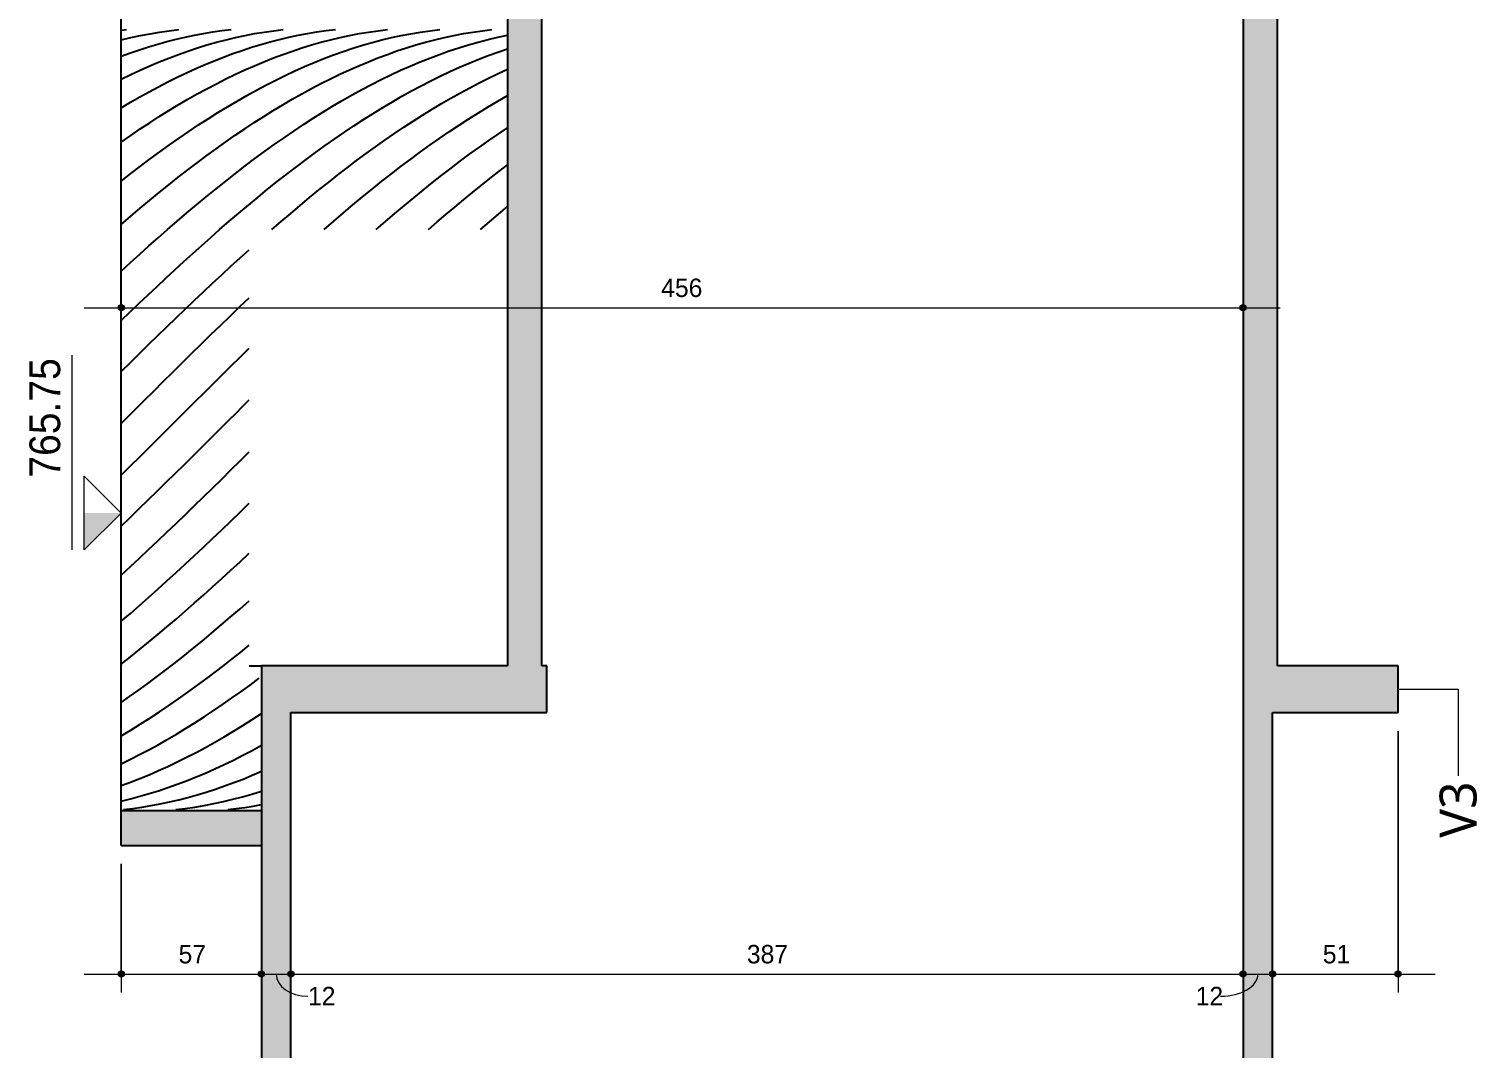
# Model space of a CAD drawing. Header units: centimetres. Extents: x -2136 to 34701, y -1430 to 84208.
# Drawn here: x 17361 to 17950, y 76861 to 77275 of the extents above; entities that cross this region are included whole.
import ezdxf

# ---------------------------------------------------------------- set-up
doc = ezdxf.new("R2010")
doc.units = ezdxf.units.CM
for name, color, linetype, lineweight in [('A-ANNO-DIMS', 7, 'Continuous', 9), ('A-ANNO-DIMS-50', 7, 'Continuous', 9), ('A-FLOR', 7, 'Continuous', 18), ('A-WALL', 7, 'Continuous', 25), ('G-ANNO-DIMS', 7, 'Continuous', 9), ('S-BEAM', 7, 'Continuous', 18), ('S-BEAM-IDEN', 7, 'Continuous', 9)]:
    doc.layers.add(name, color=color, linetype=linetype, lineweight=lineweight)
doc.styles.add('Fira Sans', font='FiraSans-Regular.ttf', dxfattribs={"width": 0.95, "height": 12.5})
doc.styles.add('Fira Sans_3', font='FiraSans-Regular.ttf', dxfattribs={"height": 7.5})
doc.styles.add('Gadugi', font='gadugi.ttf', dxfattribs={"height": 15})
doc.dimstyles.new('PED_R80_1_5mm_ACIMA_As_DIR__R00', dxfattribs={"dimscale": 30.48, "dimtxt": 10.229846, "dimasz": 0.328084, "dimexe": 0.246063, "dimexo": 0.246063, "dimgap": 0.049213, "dimtad": 1, "dimdec": 1, "dimrnd": 0.5, "dimdsep": 46, "dimtxsty": 'Fira Sans_3', "dimblk1": 'DOTSMALL', "dimblk2": 'DOTSMALL', "dimsah": 1, "dimcen": 0.09, "dimdle": 0.492126, "dimazin": 0, "dimtfac": 1, "dimtdec": 4, "dimtix": 1, "dimtmove": 0, "dimatfit": 3, "dimfxl": 1, "dimtvp": 1, "dimtolj": 1, "dimtzin": 0, "dimarcsym": 2})
doc.dimstyles.new('PED_R80_1_5mm_ACIMA_As_DIR__R00_1', dxfattribs={"dimscale": 30.48, "dimtxt": 10.229846, "dimasz": 0.328084, "dimexe": 0.246063, "dimexo": 0.246063, "dimgap": 0.049213, "dimtad": 1, "dimdec": 1, "dimrnd": 0.5, "dimdsep": 46, "dimtxsty": 'Fira Sans_3', "dimblk1": 'DOTSMALL', "dimblk2": 'DOTSMALL', "dimsah": 1, "dimcen": 0.09, "dimdle": 0.492126, "dimazin": 0, "dimtfac": 1, "dimtdec": 4, "dimtix": 1, "dimtmove": 1, "dimatfit": 3, "dimfxl": 1, "dimtvp": 1, "dimtolj": 1, "dimtzin": 0, "dimarcsym": 2})

# ---------------------------------------------------------------- blocks, each defined once
blk = doc.blocks.new('FP_19-CT001 K1 - CORTE A-A')
at = {"layer": 'A-WALL', "color": 254, "true_color": 0xd9d9d9}
for p, q in [((-173.75, 77114.55), (-172.19, 77116.11)), ((-154.77, 77112.33), (-150.97, 77116.11)), ((-133.43, 77112.46), (-129.76, 77116.11)), ((-158.57, 77108.54), (-154.77, 77112.33)), ((-137.09, 77108.8), (-133.43, 77112.46)), ((-166.16, 77100.99), (-162.36, 77104.77)), ((-162.36, 77104.77), (-158.57, 77108.54)), ((-144.42, 77101.51), (-140.76, 77105.15)), ((-140.76, 77105.15), (-137.09, 77108.8)), ((-173.75, 77093.48), (-169.95, 77097.23)), ((-169.95, 77097.23), (-166.16, 77100.99)), ((-151.75, 77094.25), (-148.09, 77097.88)), ((-148.09, 77097.88), (-144.42, 77101.51)), ((-129.18, 77095.6), (-125.46, 77099.27)), ((-125.46, 77099.27), (-121.75, 77102.96)), ((-155.42, 77090.64), (-151.75, 77094.25)), ((-136.61, 77088.28), (-132.89, 77091.93)), ((-132.89, 77091.93), (-129.18, 77095.6)), ((-162.75, 77083.45), (-159.09, 77087.03)), ((-159.09, 77087.03), (-155.42, 77090.64)), ((-140.32, 77084.64), (-136.61, 77088.28)), ((-170.08, 77076.33), (-166.42, 77079.88)), ((-166.42, 77079.88), (-162.75, 77083.45)), ((-147.75, 77077.41), (-144.04, 77081.02)), ((-144.04, 77081.02), (-140.32, 77084.64)), ((-125.46, 77078.45), (-121.75, 77082.06)), ((-173.75, 77072.8), (-170.08, 77076.33)), ((-155.18, 77070.27), (-151.46, 77073.83)), ((-151.46, 77073.83), (-147.75, 77077.41)), ((-132.89, 77071.3), (-129.18, 77074.86)), ((-129.18, 77074.86), (-125.46, 77078.45)), ((-158.89, 77066.74), (-155.18, 77070.27)), ((-136.61, 77067.76), (-132.89, 77071.3)), ((-166.32, 77059.75), (-162.61, 77063.23)), ((-162.61, 77063.23), (-158.89, 77066.74)), ((-144.04, 77060.75), (-140.32, 77064.24)), ((-140.32, 77064.24), (-136.61, 77067.76)), ((-173.75, 77052.88), (-170.04, 77056.3)), ((-170.04, 77056.3), (-166.32, 77059.75)), ((-151.46, 77053.87), (-147.75, 77057.29)), ((-147.75, 77057.29), (-144.04, 77060.75)), ((-129.18, 77054.85), (-125.46, 77058.29)), ((-125.46, 77058.29), (-121.75, 77061.76)), ((-158.89, 77047.12), (-155.18, 77050.47)), ((-155.18, 77050.47), (-151.46, 77053.87)), ((-136.61, 77048.08), (-132.89, 77051.45)), ((-132.89, 77051.45), (-129.18, 77054.85)), ((-162.61, 77043.8), (-158.89, 77047.12)), ((-144.04, 77041.46), (-140.32, 77044.75)), ((-140.32, 77044.75), (-136.61, 77048.08)), ((-170.04, 77037.27), (-166.32, 77040.52)), ((-166.32, 77040.52), (-162.61, 77043.8)), ((-147.75, 77038.21), (-144.04, 77041.46)), ((-129.41, 77035.72), (-125.58, 77039.04)), ((-125.58, 77039.04), (-121.75, 77042.41)), ((-173.75, 77034.08), (-170.04, 77037.27)), ((-155.18, 77031.83), (-151.46, 77035)), ((-151.46, 77035), (-147.75, 77038.21)), ((-133.25, 77032.44), (-129.41, 77035.72)), ((-162.61, 77025.63), (-158.89, 77028.71)), ((-158.89, 77028.71), (-155.18, 77031.83)), ((-140.91, 77026.03), (-137.08, 77029.21)), ((-137.08, 77029.21), (-133.25, 77032.44)), ((-170.04, 77019.63), (-166.32, 77022.61)), ((-166.32, 77022.61), (-162.61, 77025.63)), ((-148.57, 77019.83), (-144.74, 77022.9)), ((-144.74, 77022.9), (-140.91, 77026.03)), ((-128.59, 77018.85), (-125.17, 77021.58)), ((-125.17, 77021.58), (-121.75, 77024.35)), ((-173.75, 77016.71), (-170.04, 77019.63)), ((-156.24, 77013.85), (-152.41, 77016.81)), ((-152.41, 77016.81), (-148.57, 77019.83)), ((-135.44, 77013.54), (-132.01, 77016.17)), ((-132.01, 77016.17), (-128.59, 77018.85)), ((-160.07, 77010.95), (-156.24, 77013.85)), ((-138.86, 77010.95), (-135.44, 77013.54))]:
    blk.add_line(p, q, dxfattribs=at)
blk = doc.blocks.new('FP_20-CT001 K1 - CORTE A-A')
at = {"layer": 'A-WALL', "color": 254, "true_color": 0xd9d9d9}
for p, q in [((-163.49, 77008.41), (-160.07, 77010.95)), ((-142.73, 77008.07), (-138.86, 77010.95)), ((-121.38, 77008.17), (-117.64, 77010.95)), ((-173.75, 77001.09), (-170.33, 77003.48)), ((-170.33, 77003.48), (-166.91, 77005.92)), ((-166.91, 77005.92), (-163.49, 77008.41)), ((-150.49, 77002.51), (-146.61, 77005.26)), ((-146.61, 77005.26), (-142.73, 77008.07)), ((-128.87, 77002.8), (-125.12, 77005.45)), ((-125.12, 77005.45), (-121.38, 77008.17)), ((-162.12, 76994.68), (-158.24, 76997.22)), ((-158.24, 76997.22), (-154.37, 76999.83)), ((-154.37, 76999.83), (-150.49, 77002.51)), ((-140.09, 76995.21), (-136.35, 76997.67)), ((-136.35, 76997.67), (-132.61, 77000.2)), ((-132.61, 77000.2), (-128.87, 77002.8)), ((-169.87, 76989.81), (-166, 76992.21)), ((-166, 76992.21), (-162.12, 76994.68)), ((-147.57, 76990.48), (-143.83, 76992.81)), ((-143.83, 76992.81), (-140.09, 76995.21)), ((-128.15, 76989.38), (-124.35, 76991.72)), ((-124.35, 76991.72), (-120.55, 76994.12)), ((-120.55, 76994.12), (-116.75, 76996.6)), ((-173.75, 76987.48), (-169.87, 76989.81)), ((-158.79, 76983.9), (-155.05, 76986.02)), ((-155.05, 76986.02), (-151.31, 76988.21)), ((-151.31, 76988.21), (-147.57, 76990.48)), ((-135.75, 76984.92), (-131.95, 76987.12)), ((-131.95, 76987.12), (-128.15, 76989.38)), ((-170.01, 76977.97), (-166.27, 76979.87)), ((-166.27, 76979.87), (-162.53, 76981.85)), ((-162.53, 76981.85), (-158.79, 76983.9)), ((-147.15, 76978.79), (-143.35, 76980.76)), ((-143.35, 76980.76), (-139.55, 76982.8)), ((-139.55, 76982.8), (-135.75, 76984.92)), ((-128.15, 76977.68), (-124.35, 76979.61)), ((-124.35, 76979.61), (-120.55, 76981.6)), ((-120.55, 76981.6), (-116.75, 76983.68)), ((-173.75, 76976.14), (-170.01, 76977.97)), ((-158.55, 76973.36), (-154.75, 76975.09)), ((-154.75, 76975.09), (-150.95, 76976.9)), ((-150.95, 76976.9), (-147.15, 76978.79)), ((-139.55, 76972.39), (-135.75, 76974.07)), ((-135.75, 76974.07), (-131.95, 76975.84)), ((-131.95, 76975.84), (-128.15, 76977.68)), ((-173.75, 76967.25), (-169.95, 76968.65)), ((-169.95, 76968.65), (-166.15, 76970.14)), ((-166.15, 76970.14), (-162.35, 76971.71)), ((-162.35, 76971.71), (-158.55, 76973.36)), ((-154.75, 76966.47), (-150.95, 76967.83)), ((-150.95, 76967.83), (-147.15, 76969.26)), ((-147.15, 76969.26), (-143.35, 76970.79)), ((-143.35, 76970.79), (-139.55, 76972.39)), ((-131.7, 76967.11), (-127.96, 76968.49)), ((-127.96, 76968.49), (-124.23, 76969.94)), ((-124.23, 76969.94), (-120.49, 76971.47)), ((-120.49, 76971.47), (-116.75, 76973.08)), ((-173.75, 76960.97), (-169.95, 76961.9)), ((-169.95, 76961.9), (-166.15, 76962.91)), ((-166.15, 76962.91), (-162.35, 76964.01)), ((-162.35, 76964.01), (-158.55, 76965.2)), ((-158.55, 76965.2), (-154.75, 76966.47)), ((-150.39, 76961.48), (-146.66, 76962.44)), ((-146.66, 76962.44), (-142.92, 76963.49)), ((-142.92, 76963.49), (-139.18, 76964.61)), ((-139.18, 76964.61), (-135.44, 76965.82)), ((-135.44, 76965.82), (-131.7, 76967.11)), ((-128.37, 76961.69), (-124.5, 76962.7)), ((-124.5, 76962.7), (-120.62, 76963.8)), ((-120.62, 76963.8), (-116.75, 76965)), ((-172.82, 76957.52), (-169.08, 76957.96)), ((-169.08, 76957.96), (-165.35, 76958.5)), ((-165.35, 76958.5), (-161.61, 76959.12)), ((-161.61, 76959.12), (-157.87, 76959.82)), ((-157.87, 76959.82), (-154.13, 76960.61)), ((-154.13, 76960.61), (-150.39, 76961.48)), ((-151.61, 76957.52), (-147.74, 76957.98)), ((-147.74, 76957.98), (-143.86, 76958.54)), ((-143.86, 76958.54), (-139.99, 76959.19)), ((-139.99, 76959.19), (-136.12, 76959.93)), ((-136.12, 76959.93), (-132.24, 76960.76)), ((-132.24, 76960.76), (-128.37, 76961.69)), ((-130.4, 76957.52), (-126.98, 76957.92)), ((-126.98, 76957.92), (-123.57, 76958.4)), ((-123.57, 76958.4), (-120.16, 76958.95)), ((-120.16, 76958.95), (-116.75, 76959.56))]:
    blk.add_line(p, q, dxfattribs=at)
blk = doc.blocks.new('FP_21-CT001 K1 - CORTE A-A')
at = {"layer": 'A-WALL', "color": 254, "true_color": 0xd9d9d9}
for p, q in [((-158.71, 77190.06), (-154.95, 77193.36)), ((-137.38, 77190.17), (-133.74, 77193.36)), ((-166.23, 77183.33), (-162.47, 77186.72)), ((-162.47, 77186.72), (-158.71, 77190.06)), ((-144.65, 77183.67), (-141.01, 77186.93)), ((-141.01, 77186.93), (-137.38, 77190.17)), ((-173.75, 77176.46), (-169.99, 77179.92)), ((-169.99, 77179.92), (-166.23, 77183.33)), ((-151.93, 77177.03), (-148.29, 77180.36)), ((-148.29, 77180.36), (-144.65, 77183.67)), ((-129.18, 77178.44), (-125.46, 77181.83)), ((-125.46, 77181.83), (-121.75, 77185.19)), ((-155.56, 77173.66), (-151.93, 77177.03)), ((-136.61, 77171.56), (-132.89, 77175.01)), ((-132.89, 77175.01), (-129.18, 77178.44)), ((-162.84, 77166.84), (-159.2, 77170.26)), ((-159.2, 77170.26), (-155.56, 77173.66)), ((-144.04, 77164.55), (-140.32, 77168.07)), ((-140.32, 77168.07), (-136.61, 77171.56)), ((-170.11, 77159.91), (-166.47, 77163.39)), ((-166.47, 77163.39), (-162.84, 77166.84)), ((-147.75, 77161.01), (-144.04, 77164.55)), ((-125.63, 77161.88), (-121.75, 77165.57)), ((-173.75, 77156.41), (-170.11, 77159.91)), ((-155.18, 77153.86), (-151.46, 77157.45)), ((-151.46, 77157.45), (-147.75, 77161.01)), ((-133.39, 77154.42), (-129.51, 77158.16)), ((-129.51, 77158.16), (-125.63, 77161.88)), ((-162.61, 77146.62), (-158.89, 77150.25)), ((-158.89, 77150.25), (-155.18, 77153.86)), ((-141.15, 77146.86), (-137.27, 77150.65)), ((-137.27, 77150.65), (-133.39, 77154.42)), ((-166.32, 77142.98), (-162.61, 77146.62)), ((-145.03, 77143.06), (-141.15, 77146.86)), ((-125.4, 77141.5), (-121.75, 77145.09)), ((-173.75, 77135.65), (-170.04, 77139.32)), ((-170.04, 77139.32), (-166.32, 77142.98)), ((-152.79, 77135.41), (-148.91, 77139.24)), ((-148.91, 77139.24), (-145.03, 77143.06)), ((-129.06, 77137.9), (-125.4, 77141.5)), ((-156.67, 77131.56), (-152.79, 77135.41)), ((-136.36, 77130.66), (-132.71, 77134.28)), ((-132.71, 77134.28), (-129.06, 77137.9)), ((-164.43, 77123.84), (-160.55, 77127.71)), ((-160.55, 77127.71), (-156.67, 77131.56)), ((-143.67, 77123.39), (-140.01, 77127.03)), ((-140.01, 77127.03), (-136.36, 77130.66)), ((-168.31, 77119.98), (-164.43, 77123.84)), ((-147.32, 77119.75), (-143.67, 77123.39)), ((-127.09, 77118.77), (-124.42, 77121.43)), ((-124.42, 77121.43), (-121.75, 77124.09)), ((-172.19, 77116.11), (-168.31, 77119.98)), ((-150.97, 77116.11), (-147.32, 77119.75)), ((-129.76, 77116.11), (-127.09, 77118.77))]:
    blk.add_line(p, q, dxfattribs=at)
blk = doc.blocks.new('FP_22-CT001 K1 - CORTE A-A')
at = {"layer": 'A-WALL', "color": 254, "true_color": 0xd9d9d9}
for p, q in [((-173.75, 77274.45), (-171.55, 77274.71)), ((-158.14, 77273.68), (-154.24, 77274.24)), ((-154.24, 77274.24), (-150.34, 77274.71)), ((-136.56, 77273.73), (-132.84, 77274.26)), ((-132.84, 77274.26), (-129.12, 77274.71)), ((-115.66, 77273.68), (-111.78, 77274.24)), ((-111.78, 77274.24), (-107.91, 77274.71)), ((-94.27, 77273.71), (-90.48, 77274.25)), ((-90.48, 77274.25), (-86.7, 77274.71)), ((-73.22, 77273.69), (-69.35, 77274.24)), ((-69.35, 77274.24), (-65.48, 77274.71)), ((-52.12, 77273.67), (-48.19, 77274.23)), ((-48.19, 77274.23), (-44.27, 77274.71)), ((-30.79, 77273.69), (-26.92, 77274.24)), ((-26.92, 77274.24), (-23.06, 77274.71)), ((-173.75, 77270.49), (-169.85, 77271.43)), ((-169.85, 77271.43), (-165.95, 77272.27)), ((-165.95, 77272.27), (-162.04, 77273.02)), ((-162.59, 77267.66), (-158.87, 77268.78)), ((-162.04, 77273.02), (-158.14, 77273.68)), ((-158.87, 77268.78), (-155.16, 77269.81)), ((-155.16, 77269.81), (-151.44, 77270.77)), ((-151.44, 77270.77), (-147.72, 77271.63)), ((-147.72, 77271.63), (-144, 77272.42)), ((-144, 77272.42), (-140.28, 77273.12)), ((-142.77, 77267.23), (-138.89, 77268.42)), ((-140.28, 77273.12), (-136.56, 77273.73)), ((-138.89, 77268.42), (-135.02, 77269.52)), ((-135.02, 77269.52), (-131.15, 77270.54)), ((-131.15, 77270.54), (-127.27, 77271.46)), ((-127.27, 77271.46), (-123.4, 77272.29)), ((-123.4, 77272.29), (-119.53, 77273.03)), ((-120.76, 77267.48), (-116.98, 77268.63)), ((-119.53, 77273.03), (-115.66, 77273.68)), ((-116.98, 77268.63), (-113.19, 77269.69)), ((-113.19, 77269.69), (-109.41, 77270.67)), ((-109.41, 77270.67), (-105.62, 77271.56)), ((-105.62, 77271.56), (-101.84, 77272.36)), ((-101.84, 77272.36), (-98.05, 77273.08)), ((-100.28, 77267.24), (-96.42, 77268.43)), ((-98.05, 77273.08), (-94.27, 77273.71)), ((-96.42, 77268.43), (-92.55, 77269.54)), ((-92.55, 77269.54), (-88.68, 77270.55)), ((-88.68, 77270.55), (-84.82, 77271.47)), ((-84.82, 77271.47), (-80.95, 77272.3)), ((-80.95, 77272.3), (-77.08, 77273.04)), ((-79.58, 77267.08), (-75.66, 77268.3)), ((-77.08, 77273.04), (-73.22, 77273.69)), ((-75.66, 77268.3), (-71.74, 77269.43)), ((-71.74, 77269.43), (-67.81, 77270.46)), ((-67.81, 77270.46), (-63.89, 77271.4)), ((-63.89, 77271.4), (-59.96, 77272.25)), ((-59.96, 77272.25), (-56.04, 77273.01)), ((-57.83, 77267.25), (-53.97, 77268.44)), ((-56.04, 77273.01), (-52.12, 77273.67)), ((-53.97, 77268.44), (-50.1, 77269.54)), ((-50.1, 77269.54), (-46.24, 77270.55)), ((-46.24, 77270.55), (-42.38, 77271.47)), ((-42.38, 77271.47), (-38.51, 77272.3)), ((-38.51, 77272.3), (-34.65, 77273.04)), ((-36.49, 77267.29), (-32.54, 77268.5)), ((-34.65, 77273.04), (-30.79, 77273.69)), ((-32.54, 77268.5), (-28.6, 77269.62)), ((-28.6, 77269.62), (-24.65, 77270.65)), ((-24.65, 77270.65), (-20.7, 77271.58)), ((-20.7, 77271.58), (-16.75, 77272.41)), ((-173.75, 77263.82), (-170.03, 77265.18)), ((-170.03, 77265.18), (-166.31, 77266.46)), ((-166.31, 77266.46), (-162.59, 77267.66)), ((-158.26, 77261.58), (-154.39, 77263.12)), ((-154.39, 77263.12), (-150.51, 77264.57)), ((-150.51, 77264.57), (-146.64, 77265.94)), ((-146.64, 77265.94), (-142.77, 77267.23)), ((-139.69, 77260.47), (-135.9, 77262.04)), ((-135.9, 77262.04), (-132.12, 77263.52)), ((-132.12, 77263.52), (-128.33, 77264.93)), ((-128.33, 77264.93), (-124.55, 77266.24)), ((-124.55, 77266.24), (-120.76, 77267.48)), ((-115.75, 77261.61), (-111.88, 77263.15)), ((-111.88, 77263.15), (-108.02, 77264.6)), ((-108.02, 77264.6), (-104.15, 77265.97)), ((-104.15, 77265.97), (-100.28, 77267.24)), ((-95.28, 77261.3), (-91.35, 77262.88)), ((-91.35, 77262.88), (-87.43, 77264.37)), ((-87.43, 77264.37), (-83.51, 77265.77)), ((-83.51, 77265.77), (-79.58, 77267.08)), ((-73.29, 77261.62), (-69.42, 77263.16)), ((-69.42, 77263.16), (-65.56, 77264.61)), ((-65.56, 77264.61), (-61.7, 77265.98)), ((-61.7, 77265.98), (-57.83, 77267.25)), ((-52.29, 77261.54), (-48.34, 77263.11)), ((-48.34, 77263.11), (-44.39, 77264.6)), ((-44.39, 77264.6), (-40.44, 77265.99)), ((-40.44, 77265.99), (-36.49, 77267.29)), ((-32.35, 77261.01), (-28.45, 77262.59)), ((-28.45, 77262.59), (-24.55, 77264.09)), ((-24.55, 77264.09), (-20.65, 77265.5)), ((-20.65, 77265.5), (-16.75, 77266.82)), ((-173.75, 77254.56), (-169.88, 77256.44)), ((-169.88, 77256.44), (-166, 77258.24)), ((-166, 77258.24), (-162.13, 77259.95)), ((-162.13, 77259.95), (-158.26, 77261.58)), ((-151.04, 77255.3), (-147.26, 77257.1)), ((-147.26, 77257.1), (-143.47, 77258.83)), ((-143.47, 77258.83), (-139.69, 77260.47)), ((-131.22, 77254.61), (-127.35, 77256.49)), ((-127.35, 77256.49), (-123.48, 77258.28)), ((-123.48, 77258.28), (-119.62, 77259.99)), ((-119.62, 77259.99), (-115.75, 77261.61)), ((-107.05, 77256.05), (-103.12, 77257.89)), ((-103.12, 77257.89), (-99.2, 77259.64)), ((-99.2, 77259.64), (-95.28, 77261.3)), ((-88.74, 77254.64), (-84.88, 77256.51)), ((-84.88, 77256.51), (-81.02, 77258.3)), ((-81.02, 77258.3), (-77.15, 77260)), ((-77.15, 77260), (-73.29, 77261.62)), ((-68.08, 77254.36), (-64.13, 77256.29)), ((-64.13, 77256.29), (-60.18, 77258.12)), ((-60.18, 77258.12), (-56.24, 77259.87)), ((-56.24, 77259.87), (-52.29, 77261.54)), ((-44.05, 77255.75), (-40.15, 77257.59)), ((-40.15, 77257.59), (-36.25, 77259.34)), ((-36.25, 77259.34), (-32.35, 77261.01)), ((-24.41, 77254.98), (-20.58, 77256.82)), ((-20.58, 77256.82), (-16.75, 77258.58)), ((-162.4, 77249.42), (-158.61, 77251.45)), ((-158.61, 77251.45), (-154.83, 77253.41)), ((-154.83, 77253.41), (-151.04, 77255.3)), ((-142.82, 77248.52), (-138.95, 77250.63)), ((-138.95, 77250.63), (-135.08, 77252.66)), ((-135.08, 77252.66), (-131.22, 77254.61)), ((-118.82, 77250.05), (-114.9, 77252.13)), ((-114.9, 77252.13), (-110.97, 77254.13)), ((-110.97, 77254.13), (-107.05, 77256.05)), ((-100.34, 77248.55), (-96.47, 77250.66)), ((-96.47, 77250.66), (-92.61, 77252.69)), ((-92.61, 77252.69), (-88.74, 77254.64)), ((-79.93, 77248.1), (-75.98, 77250.27)), ((-75.98, 77250.27), (-72.03, 77252.36)), ((-72.03, 77252.36), (-68.08, 77254.36)), ((-55.75, 77249.74), (-51.85, 77251.82)), ((-51.85, 77251.82), (-47.95, 77253.83)), ((-47.95, 77253.83), (-44.05, 77255.75)), ((-35.9, 77248.99), (-32.07, 77251.06)), ((-32.07, 77251.06), (-28.24, 77253.06)), ((-28.24, 77253.06), (-24.41, 77254.98)), ((-173.75, 77242.87), (-169.96, 77245.13)), ((-169.96, 77245.13), (-166.18, 77247.31)), ((-166.18, 77247.31), (-162.4, 77249.42)), ((-150.55, 77244.06), (-146.68, 77246.33)), ((-146.68, 77246.33), (-142.82, 77248.52)), ((-130.59, 77243.31), (-126.67, 77245.64)), ((-126.67, 77245.64), (-122.74, 77247.88)), ((-122.74, 77247.88), (-118.82, 77250.05)), ((-108.06, 77244.1), (-104.2, 77246.36)), ((-104.2, 77246.36), (-100.34, 77248.55)), ((-87.82, 77243.52), (-83.88, 77245.85)), ((-83.88, 77245.85), (-79.93, 77248.1)), ((-67.44, 77243.01), (-63.55, 77245.33)), ((-63.55, 77245.33), (-59.65, 77247.57)), ((-59.65, 77247.57), (-55.75, 77249.74)), ((-47.4, 77242.31), (-43.57, 77244.61)), ((-43.57, 77244.61), (-39.74, 77246.83)), ((-39.74, 77246.83), (-35.9, 77248.99)), ((-24.6, 77243.27), (-20.67, 77245.59)), ((-20.67, 77245.59), (-16.75, 77247.84)), ((-162.15, 77236.82), (-158.28, 77239.31)), ((-158.28, 77239.31), (-154.42, 77241.72)), ((-154.42, 77241.72), (-150.55, 77244.06)), ((-138.44, 77238.44), (-134.51, 77240.91)), ((-134.51, 77240.91), (-130.59, 77243.31)), ((-119.66, 77236.87), (-115.79, 77239.35)), ((-115.79, 77239.35), (-111.93, 77241.76)), ((-111.93, 77241.76), (-108.06, 77244.1)), ((-99.67, 77236.07), (-95.72, 77238.62)), ((-95.72, 77238.62), (-91.77, 77241.11)), ((-91.77, 77241.11), (-87.82, 77243.52)), ((-75.24, 77238.15), (-71.34, 77240.62)), ((-71.34, 77240.62), (-67.44, 77243.01)), ((-55.06, 77237.49), (-51.23, 77239.93)), ((-51.23, 77239.93), (-47.4, 77242.31)), ((-32.45, 77238.39), (-28.52, 77240.87)), ((-28.52, 77240.87), (-24.6, 77243.27)), ((-169.88, 77231.64), (-166.02, 77234.27)), ((-166.02, 77234.27), (-162.15, 77236.82)), ((-150.21, 77230.58), (-146.28, 77233.27)), ((-146.28, 77233.27), (-142.36, 77235.89)), ((-142.36, 77235.89), (-138.44, 77238.44)), ((-127.38, 77231.7), (-123.52, 77234.32)), ((-123.52, 77234.32), (-119.66, 77236.87)), ((-107.57, 77230.73), (-103.62, 77233.43)), ((-103.62, 77233.43), (-99.67, 77236.07)), ((-86.94, 77230.32), (-83.04, 77233)), ((-83.04, 77233), (-79.14, 77235.61)), ((-79.14, 77235.61), (-75.24, 77238.15)), ((-62.72, 77232.4), (-58.89, 77234.98)), ((-58.89, 77234.98), (-55.06, 77237.49)), ((-44.22, 77230.53), (-40.3, 77233.22)), ((-40.3, 77233.22), (-36.37, 77235.84)), ((-36.37, 77235.84), (-32.45, 77238.39)), ((-20.56, 77232.21), (-16.75, 77234.79)), ((-173.75, 77228.95), (-169.88, 77231.64)), ((-158.06, 77225), (-154.13, 77227.82)), ((-154.13, 77227.82), (-150.21, 77230.58)), ((-135.11, 77226.25), (-131.25, 77229.01)), ((-131.25, 77229.01), (-127.38, 77231.7)), ((-115.47, 77225.12), (-111.52, 77227.96)), ((-111.52, 77227.96), (-107.57, 77230.73)), ((-94.74, 77224.76), (-90.84, 77227.57)), ((-90.84, 77227.57), (-86.94, 77230.32)), ((-74.21, 77224.26), (-70.38, 77227.03)), ((-70.38, 77227.03), (-66.55, 77229.75)), ((-66.55, 77229.75), (-62.72, 77232.4)), ((-52.07, 77224.94), (-48.14, 77227.77)), ((-48.14, 77227.77), (-44.22, 77230.53)), ((-31.99, 77224.11), (-28.18, 77226.87)), ((-28.18, 77226.87), (-24.37, 77229.58)), ((-24.37, 77229.58), (-20.56, 77232.21)), ((-165.9, 77219.15), (-161.98, 77222.11)), ((-161.98, 77222.11), (-158.06, 77225)), ((-142.84, 77220.55), (-138.97, 77223.43)), ((-138.97, 77223.43), (-135.11, 77226.25)), ((-123.36, 77219.24), (-119.41, 77222.21)), ((-119.41, 77222.21), (-115.47, 77225.12)), ((-102.54, 77218.94), (-98.64, 77221.88)), ((-98.64, 77221.88), (-94.74, 77224.76)), ((-81.88, 77218.52), (-78.05, 77221.42)), ((-78.05, 77221.42), (-74.21, 77224.26)), ((-59.92, 77219.09), (-55.99, 77222.05)), ((-55.99, 77222.05), (-52.07, 77224.94)), ((-39.61, 77218.39), (-35.8, 77221.28)), ((-35.8, 77221.28), (-31.99, 77224.11)), ((-173.75, 77213.06), (-169.83, 77216.13)), ((-169.83, 77216.13), (-165.9, 77219.15)), ((-150.57, 77214.61), (-146.7, 77217.61)), ((-146.7, 77217.61), (-142.84, 77220.55)), ((-131.26, 77213.11), (-127.31, 77216.2)), ((-127.31, 77216.2), (-123.36, 77219.24)), ((-110.34, 77212.87), (-106.44, 77215.93)), ((-106.44, 77215.93), (-102.54, 77218.94)), ((-89.54, 77212.55), (-85.71, 77215.56)), ((-85.71, 77215.56), (-81.88, 77218.52)), ((-67.77, 77212.99), (-63.84, 77216.07)), ((-63.84, 77216.07), (-59.92, 77219.09)), ((-47.23, 77212.45), (-43.42, 77215.45)), ((-43.42, 77215.45), (-39.61, 77218.39)), ((-23.89, 77214.13), (-20.32, 77216.92)), ((-20.32, 77216.92), (-16.75, 77219.65)), ((-158.29, 77208.43), (-154.43, 77211.55)), ((-154.43, 77211.55), (-150.57, 77214.61)), ((-139.16, 77206.74), (-135.21, 77209.95)), ((-135.21, 77209.95), (-131.26, 77213.11)), ((-118.14, 77206.58), (-114.24, 77209.75)), ((-114.24, 77209.75), (-110.34, 77212.87)), ((-97.2, 77206.35), (-93.37, 77209.48)), ((-93.37, 77209.48), (-89.54, 77212.55)), ((-75.61, 77206.66), (-71.69, 77209.85)), ((-71.69, 77209.85), (-67.77, 77212.99)), ((-54.86, 77206.29), (-51.05, 77209.39)), ((-51.05, 77209.39), (-47.23, 77212.45)), ((-31.03, 77208.42), (-27.46, 77211.3)), ((-27.46, 77211.3), (-23.89, 77214.13)), ((-166.02, 77202.05), (-162.16, 77205.27)), ((-162.16, 77205.27), (-158.29, 77208.43)), ((-147.05, 77200.15), (-143.11, 77203.47)), ((-143.11, 77203.47), (-139.16, 77206.74)), ((-125.94, 77200.07), (-122.04, 77203.35)), ((-122.04, 77203.35), (-118.14, 77206.58)), ((-104.86, 77199.95), (-101.03, 77203.18)), ((-101.03, 77203.18), (-97.2, 77206.35)), ((-83.46, 77200.11), (-79.54, 77203.41)), ((-79.54, 77203.41), (-75.61, 77206.66)), ((-58.67, 77203.13), (-54.86, 77206.29)), ((-38.17, 77202.52), (-34.6, 77205.49)), ((-34.6, 77205.49), (-31.03, 77208.42)), ((-173.75, 77195.46), (-169.89, 77198.77)), ((-169.89, 77198.77), (-166.02, 77202.05)), ((-151, 77196.78), (-147.05, 77200.15)), ((-129.84, 77196.74), (-125.94, 77200.07)), ((-108.69, 77196.68), (-104.86, 77199.95)), ((-87.39, 77196.76), (-83.46, 77200.11)), ((-66.29, 77196.66), (-62.48, 77199.92)), ((-62.48, 77199.92), (-58.67, 77203.13)), ((-45.31, 77196.45), (-41.74, 77199.51)), ((-41.74, 77199.51), (-38.17, 77202.52)), ((-24.03, 77196.51), (-20.39, 77199.63)), ((-20.39, 77199.63), (-16.75, 77202.7)), ((-154.95, 77193.36), (-151, 77196.78)), ((-133.74, 77193.36), (-129.84, 77196.74)), ((-112.52, 77193.36), (-108.69, 77196.68)), ((-91.31, 77193.36), (-87.39, 77196.76)), ((-70.1, 77193.36), (-66.29, 77196.66)), ((-48.89, 77193.36), (-45.31, 77196.45)), ((-27.67, 77193.36), (-24.03, 77196.51))]:
    blk.add_line(p, q, dxfattribs=at)
blk = doc.blocks.new('Elevações de ponto - SIMBOLO DE NÍVEL-CORTE-2219088-CT001 K1 - CORTE A-A')
at = {"layer": 'G-ANNO-DIMS'}
blk.add_hatch(color=256, dxfattribs=at).paths.add_polyline_path([(267.25, 76032.73), (282.25, 76032.73), (267.25, 76017.73)], flags=0)
for p, q in [((262.16, 76096.92), (262.16, 76017.73)), ((267.25, 76047.73), (282.25, 76032.73)), ((267.25, 76017.73), (267.25, 76047.73)), ((282.25, 76032.73), (267.25, 76017.73))]:
    blk.add_line(p, q, dxfattribs=at)
blk = doc.blocks.new('DIMBLOCK669-CT001 K1 - CORTE A-A')
at = {"layer": 'A-ANNO-DIMS-50'}
h = blk.add_hatch(color=256, dxfattribs=at)
edge = h.paths.add_edge_path(flags=0)
edge.add_arc((17398.97, 76890.6), 1.25, 0, 360)
h = blk.add_hatch(color=256, dxfattribs=at)
edge = h.paths.add_edge_path(flags=0)
edge.add_arc((17455.97, 76890.6), 1.25, 0, 360)
for p, q in [((17398.97, 76935.47), (17398.97, 76883.1)), ((17398.97, 76890.6), (17398.97, 76935.47)), ((17455.97, 76884.86), (17455.97, 76898.1)), ((17383.97, 76890.6), (17455.97, 76890.6)), ((17455.97, 76890.6), (17455.97, 76884.86))]:
    blk.add_line(p, q, dxfattribs=at)
for centre in [(17398.97, 76890.6), (17455.97, 76890.6)]:
    blk.add_circle(centre, 1.25, dxfattribs=at)
at = {"layer": 'A-ANNO-DIMS-50', "color": 0, "insert": (17422.29, 76902.48), "char_height": 7.5, "width": 12.4332, "attachment_point": 1, "line_spacing_factor": 1.049215, "style": 'Fira Sans_3'}
blk.add_mtext('57', dxfattribs=at)
blk = doc.blocks.new('_DotSmall')
at = {"color": 0, "linetype": 'ByBlock', "const_width": 0.5}
blk.add_lwpolyline([(-0.0625, 0, 1), (0.0625, 0, 1)], format="xyb", close=True, dxfattribs=at)
blk = doc.blocks.new('DIMBLOCK670-CT001 K1 - CORTE A-A')
at = {"layer": 'A-ANNO-DIMS-50'}
h = blk.add_hatch(color=256, dxfattribs=at)
edge = h.paths.add_edge_path(flags=0)
edge.add_arc((17455.97, 76890.6), 1.25, 0, 360)
h = blk.add_hatch(color=256, dxfattribs=at)
edge = h.paths.add_edge_path(flags=0)
edge.add_arc((17467.97, 76890.6), 1.25, 0, 360)
for p, q in [((17455.97, 76884.86), (17455.97, 76898.1)), ((17467.97, 76884.86), (17467.97, 76898.1)), ((17455.97, 76890.6), (17467.97, 76890.6)), ((17455.97, 76890.6), (17455.97, 76884.86)), ((17467.97, 76890.6), (17467.97, 76884.86))]:
    blk.add_line(p, q, dxfattribs=at)
for centre in [(17455.97, 76890.6), (17467.97, 76890.6)]:
    blk.add_circle(centre, 1.25, dxfattribs=at)
blk.add_ellipse((17474.89, 76890.6), major_axis=(12.91, 0), ratio=0.69538, start_param=3.141593, end_param=4.712389, dxfattribs=at)
at = {"layer": 'A-ANNO-DIMS-50', "color": 0, "insert": (17474.89, 76885.44), "char_height": 7.5, "width": 12.1184, "attachment_point": 1, "line_spacing_factor": 1.049215, "style": 'Fira Sans_3'}
blk.add_mtext('12', dxfattribs=at)
blk = doc.blocks.new('DIMBLOCK671-CT001 K1 - CORTE A-A')
at = {"layer": 'A-ANNO-DIMS-50'}
h = blk.add_hatch(color=256, dxfattribs=at)
edge = h.paths.add_edge_path(flags=0)
edge.add_arc((17467.97, 76890.6), 1.25, 0, 360)
h = blk.add_hatch(color=256, dxfattribs=at)
edge = h.paths.add_edge_path(flags=0)
edge.add_arc((17854.97, 76890.6), 1.25, 0, 360)
for p, q in [((17467.97, 76884.86), (17467.97, 76898.1)), ((17854.97, 76884.86), (17854.97, 76898.1)), ((17467.97, 76890.6), (17854.97, 76890.6)), ((17467.97, 76890.6), (17467.97, 76884.86)), ((17854.97, 76890.6), (17854.97, 76884.86))]:
    blk.add_line(p, q, dxfattribs=at)
for centre in [(17467.97, 76890.6), (17854.97, 76890.6)]:
    blk.add_circle(centre, 1.25, dxfattribs=at)
at = {"layer": 'A-ANNO-DIMS-50', "color": 0, "insert": (17653.28, 76902.48), "char_height": 7.5, "width": 19.6728, "attachment_point": 1, "line_spacing_factor": 1.049215, "style": 'Fira Sans_3'}
blk.add_mtext('387', dxfattribs=at)
blk = doc.blocks.new('DIMBLOCK672-CT001 K1 - CORTE A-A')
at = {"layer": 'A-ANNO-DIMS-50'}
h = blk.add_hatch(color=256, dxfattribs=at)
edge = h.paths.add_edge_path(flags=0)
edge.add_arc((17854.97, 76890.6), 1.25, 0, 360)
h = blk.add_hatch(color=256, dxfattribs=at)
edge = h.paths.add_edge_path(flags=0)
edge.add_arc((17866.97, 76890.6), 1.25, 0, 360)
for p, q in [((17854.97, 76884.86), (17854.97, 76898.1)), ((17866.97, 76884.86), (17866.97, 76898.1)), ((17854.97, 76890.6), (17866.97, 76890.6)), ((17854.97, 76890.6), (17854.97, 76884.86)), ((17866.97, 76890.6), (17866.97, 76884.86))]:
    blk.add_line(p, q, dxfattribs=at)
for centre in [(17854.97, 76890.6), (17866.97, 76890.6)]:
    blk.add_circle(centre, 1.25, dxfattribs=at)
blk.add_ellipse((17845.8, 76890.6), major_axis=(15.17, 0), ratio=0.591957, start_param=4.712389, end_param=6.283185, dxfattribs=at)
at = {"layer": 'A-ANNO-DIMS-50', "color": 0, "insert": (17835.7, 76885.44), "char_height": 7.5, "width": 12.1184, "attachment_point": 1, "line_spacing_factor": 1.049215, "style": 'Fira Sans_3'}
blk.add_mtext('12', dxfattribs=at)
blk = doc.blocks.new('DIMBLOCK673-CT001 K1 - CORTE A-A')
at = {"layer": 'A-ANNO-DIMS-50'}
h = blk.add_hatch(color=256, dxfattribs=at)
edge = h.paths.add_edge_path(flags=0)
edge.add_arc((17866.97, 76890.6), 1.25, 0, 360)
h = blk.add_hatch(color=256, dxfattribs=at)
edge = h.paths.add_edge_path(flags=0)
edge.add_arc((17917.97, 76890.6), 1.25, 0, 360)
for p, q in [((17917.97, 76989.46), (17917.97, 76883.1)), ((17917.97, 76890.6), (17917.97, 76989.46)), ((17866.97, 76884.86), (17866.97, 76898.1)), ((17866.97, 76890.6), (17932.97, 76890.6)), ((17866.97, 76890.6), (17866.97, 76884.86))]:
    blk.add_line(p, q, dxfattribs=at)
for centre in [(17866.97, 76890.6), (17917.97, 76890.6)]:
    blk.add_circle(centre, 1.25, dxfattribs=at)
at = {"layer": 'A-ANNO-DIMS-50', "color": 0, "insert": (17887.36, 76902.48), "char_height": 7.5, "width": 12.2758, "attachment_point": 1, "line_spacing_factor": 1.049215, "style": 'Fira Sans_3'}
blk.add_mtext('51', dxfattribs=at)
blk = doc.blocks.new('DIMBLOCK674-CT001 K1 - CORTE A-A')
at = {"layer": 'A-ANNO-DIMS-50'}
h = blk.add_hatch(color=256, dxfattribs=at)
edge = h.paths.add_edge_path(flags=0)
edge.add_arc((17398.97, 77161.56), 1.25, 0, 360)
h = blk.add_hatch(color=256, dxfattribs=at)
edge = h.paths.add_edge_path(flags=0)
edge.add_arc((17854.97, 77161.56), 1.25, 0, 360)
for p, q in [((17398.97, 77155.83), (17398.97, 77169.06)), ((17854.97, 77155.83), (17854.97, 77169.06)), ((17383.97, 77161.56), (17869.97, 77161.56)), ((17398.97, 77161.56), (17398.97, 77155.83)), ((17854.97, 77161.56), (17854.97, 77155.83))]:
    blk.add_line(p, q, dxfattribs=at)
for centre in [(17398.97, 77161.56), (17854.97, 77161.56)]:
    blk.add_circle(centre, 1.25, dxfattribs=at)
at = {"layer": 'A-ANNO-DIMS-50', "color": 0, "insert": (17618.45, 77173.44), "char_height": 7.5, "width": 20.4597, "attachment_point": 1, "line_spacing_factor": 1.049215, "style": 'Fira Sans_3'}
blk.add_mtext('456', dxfattribs=at)

msp = doc.modelspace()

# ---------------------------------------------------------------- hatches: boundary and pattern name
at = {"layer": 'A-FLOR', "true_color": 0xa6a6a6}
for points in [[(17569.97, 77015.96), (17569.97, 77572.96), (17555.97, 77572.96), (17555.97, 77015.96)], [(17868.97, 77015.96), (17868.97, 77572.96), (17854.97, 77572.96), (17854.97, 77015.96)], [(17467.97, 76842.96), (17467.97, 76996.96), (17455.97, 76996.96), (17455.97, 76842.96)]]:
    msp.add_hatch(color=253, dxfattribs=at).paths.add_polyline_path(points, flags=0)
h = msp.add_hatch(color=253, dxfattribs=at)
h.paths.add_polyline_path([(17866.97, 75607.96), (17866.97, 75761.96), (17854.97, 75761.96), (17854.97, 75607.96)], flags=0)
h.paths.add_polyline_path([(17854.97, 76842.96), (17866.97, 76842.96), (17866.97, 76996.96), (17854.97, 76996.96), (17854.97, 76872.68)], flags=0)
at = {"layer": 'A-WALL', "true_color": 0xa6a6a6}
msp.add_hatch(color=253, dxfattribs=at).paths.add_polyline_path([(17455.97, 76942.97), (17455.97, 76957.05), (17398.97, 76957.05), (17398.97, 76942.97)], flags=0)
at = {"layer": 'S-BEAM', "true_color": 0xa6a6a6}
for points in [[(17569.97, 76996.96), (17571.97, 76996.96), (17571.97, 77015.96), (17455.97, 77015.96), (17455.97, 76996.96), (17555.97, 76996.96)], [(17917.97, 76996.96), (17917.97, 77015.96), (17854.97, 77015.96), (17854.97, 76996.96), (17868.97, 76996.96)]]:
    msp.add_hatch(color=253, dxfattribs=at).paths.add_polyline_path(points, flags=0)

# ---------------------------------------------------------------- linework, layer by layer
at = {"layer": 'A-FLOR', "lineweight": 25}
for p, q in [((17555.97, 77572.96), (17555.97, 77015.96)), ((17569.97, 77015.96), (17569.97, 77572.96)), ((17854.97, 77572.96), (17854.97, 77015.96)), ((17868.97, 77015.96), (17868.97, 77572.96)), ((17455.97, 76996.96), (17455.97, 76842.96)), ((17467.97, 76842.96), (17467.97, 76996.96)), ((17854.97, 76996.96), (17854.97, 76842.96)), ((17866.97, 76842.96), (17866.97, 76996.96))]:
    msp.add_line(p, q, dxfattribs=at)
at = {"layer": 'A-WALL'}
for p, q in [((17398.97, 76942.97), (17398.97, 77289.25)), ((17455.97, 76957.05), (17398.97, 76957.05)), ((17398.97, 76942.97), (17455.97, 76942.97))]:
    msp.add_line(p, q, dxfattribs=at)
at = {"layer": 'S-BEAM', "lineweight": 25}
for p, q in [((17450.97, 77015.96), (17455.97, 77015.96)), ((17455.97, 77015.96), (17455.97, 76996.96)), ((17555.97, 77015.96), (17455.97, 77015.96)), ((17571.97, 77015.96), (17569.97, 77015.96)), ((17571.97, 76996.96), (17571.97, 77015.96)), ((17854.97, 77015.96), (17854.97, 76996.96)), ((17917.97, 77015.96), (17868.97, 77015.96)), ((17917.97, 76996.96), (17917.97, 77015.96)), ((17467.97, 76996.96), (17571.97, 76996.96)), ((17866.97, 76996.96), (17917.97, 76996.96))]:
    msp.add_line(p, q, dxfattribs=at)
at = {"layer": 'S-BEAM-IDEN'}
for p, q in [((17917.97, 77006.46), (17942.39, 77006.46)), ((17942.39, 77006.46), (17942.39, 76971.21))]:
    msp.add_line(p, q, dxfattribs=at)

# ---------------------------------------------------------------- block references
at = {"layer": 'A-WALL'}
for name in ['FP_22-CT001 K1 - CORTE A-A', 'FP_21-CT001 K1 - CORTE A-A', 'FP_19-CT001 K1 - CORTE A-A', 'FP_20-CT001 K1 - CORTE A-A']:
    msp.add_blockref(name, (17572.72, 0), dxfattribs=at)
at = {"layer": 'G-ANNO-DIMS'}
msp.add_blockref('Elevações de ponto - SIMBOLO DE NÍVEL-CORTE-2219088-CT001 K1 - CORTE A-A', (17116.72, 1045.36), dxfattribs=at)

# ---------------------------------------------------------------- texts
at = {"layer": 'G-ANNO-DIMS', "insert": (17361.66, 77092.49), "char_height": 12.5, "width": 55.443, "attachment_point": 1, "rotation": 90, "line_spacing_factor": 1.049215, "style": 'Fira Sans'}
msp.add_mtext('765.75', dxfattribs=at)
at = {"layer": 'S-BEAM-IDEN', "insert": (17934.84, 76946.06), "char_height": 15, "width": 30.0633, "attachment_point": 1, "rotation": 90, "style": 'Gadugi'}
msp.add_mtext('V3', dxfattribs=at)

# ---------------------------------------------------------------- dimensions: what is measured, and where the dimension line sits
at = {"layer": 'A-ANNO-DIMS'}
for base, p1, p2, override, picture, middle in [((17854.97, 77161.56), (17398.97, 77163.33), (17854.97, 77163.33), {"dimpost": '<>', "dimfxl": 456.002}, 'DIMBLOCK674-CT001 K1 - CORTE A-A', (17626.97, 77166.87)), ((17917.97, 76890.6), (17866.97, 76892.36), (17917.97, 76996.96), {"dimpost": '<>', "dimfxl": 116.363333}, 'DIMBLOCK673-CT001 K1 - CORTE A-A', (17892.47, 76895.91)), ((17455.97, 76890.6), (17398.97, 76942.97), (17455.97, 76892.36), {"dimpost": '<>', "dimfxl": 76.225855}, 'DIMBLOCK669-CT001 K1 - CORTE A-A', (17427.47, 76895.91)), ((17854.97, 76890.6), (17467.97, 76892.36), (17854.97, 76892.36), {"dimpost": '<>', "dimfxl": 387.002}, 'DIMBLOCK671-CT001 K1 - CORTE A-A', (17661.47, 76895.91))]:
    dim = msp.add_linear_dim(base=base, p1=p1, p2=p2, dimstyle='PED_R80_1_5mm_ACIMA_As_DIR__R00', override=override, dxfattribs=at)
    dim.commit()
    dim.dimension.update_dxf_attribs({"geometry": picture, "text_midpoint": middle})
for base, p1, p2, picture, middle in [((17467.97, 76890.6), (17455.97, 76892.36), (17467.97, 76892.36), 'DIMBLOCK670-CT001 K1 - CORTE A-A', (17480.95, 76880.44)), ((17866.97, 76890.6), (17854.97, 76892.36), (17866.97, 76892.36), 'DIMBLOCK672-CT001 K1 - CORTE A-A', (17841.76, 76880.44))]:
    dim = msp.add_linear_dim(base=base, p1=p1, p2=p2, dimstyle='PED_R80_1_5mm_ACIMA_As_DIR__R00_1', override={"dimpost": '<>', "dimfxl": 12}, dxfattribs=at)
    dim.commit()
    dim.dimension.update_dxf_attribs({"geometry": picture, "text_midpoint": middle, "dimtype": 160, "text_rotation": 360})

doc.saveas('drawing.dxf')
